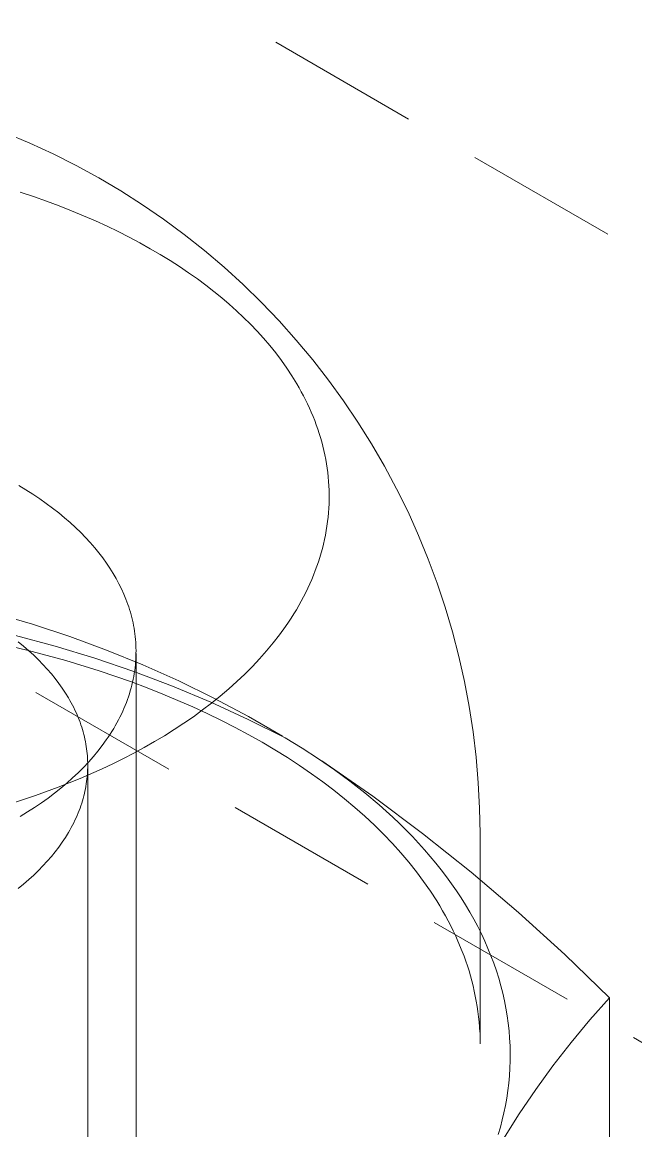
# Model space of a CAD drawing. Header units: millimetres. Extents: x -111 to 4919, y -143 to 3304.
# Drawn here: x 3074.81 to 3079.9, y 1429.59 to 1438.77 of the extents above; entities that cross this region are included whole.
import ezdxf

# ---------------------------------------------------------------- set-up
doc = ezdxf.new("R2010")
doc.units = ezdxf.units.MM
doc.linetypes.add('HIDDEN', pattern=[1.905, 1.27, -0.635])
doc.layers.add('ZANO_R', color=7, linetype='Continuous', lineweight=0)
doc.layers.add('ZANO_R_przerywana', color=7, linetype='HIDDEN', lineweight=0)

msp = doc.modelspace()

# ---------------------------------------------------------------- linework, layer by layer
at = {"layer": 'ZANO_R'}
for p, q in [((3074.6804, 1437.8533), (3074.8765, 1437.7707)), ((3074.8765, 1437.7707), (3075.0697, 1437.6816)), ((3075.0697, 1437.6816), (3075.2598, 1437.5859)), ((3075.2598, 1437.5859), (3075.4465, 1437.4839)), ((3075.4465, 1437.4839), (3075.6296, 1437.3755)), ((3074.796, 1437.3653), (3074.9053, 1437.329)), ((3074.9053, 1437.329), (3075.0126, 1437.2912)), ((3075.6296, 1437.3755), (3075.8089, 1437.2609)), ((3075.0126, 1437.2912), (3075.1176, 1437.2521)), ((3075.1176, 1437.2521), (3075.2205, 1437.2117)), ((3075.8089, 1437.2609), (3075.9842, 1437.1403)), ((3075.2205, 1437.2117), (3075.321, 1437.17)), ((3075.321, 1437.17), (3075.4193, 1437.1271)), ((3075.9842, 1437.1403), (3076.1553, 1437.0139)), ((3075.4193, 1437.1271), (3075.5151, 1437.0831)), ((3075.5151, 1437.0831), (3075.6084, 1437.0381)), ((3075.6084, 1437.0381), (3075.6993, 1436.992)), ((3075.6993, 1436.992), (3075.7876, 1436.945)), ((3076.1553, 1437.0139), (3076.322, 1436.8816)), ((3075.7876, 1436.945), (3075.8734, 1436.8971)), ((3075.8734, 1436.8971), (3075.9566, 1436.8484)), ((3076.322, 1436.8816), (3076.4841, 1436.7438)), ((3075.9566, 1436.8484), (3076.0372, 1436.7989)), ((3076.0372, 1436.7989), (3076.1151, 1436.7488)), ((3076.1151, 1436.7488), (3076.1905, 1436.698)), ((3076.1905, 1436.698), (3076.2632, 1436.6466)), ((3076.4841, 1436.7438), (3076.6415, 1436.6005)), ((3076.2632, 1436.6466), (3076.3332, 1436.5948)), ((3076.3332, 1436.5948), (3076.4006, 1436.5424)), ((3076.6415, 1436.6005), (3076.7938, 1436.452)), ((3076.4006, 1436.5424), (3076.4654, 1436.4897)), ((3076.4654, 1436.4897), (3076.5276, 1436.4366)), ((3076.5276, 1436.4366), (3076.5877, 1436.3828)), ((3076.7938, 1436.452), (3076.941, 1436.2983)), ((3076.5877, 1436.3828), (3076.6463, 1436.3276)), ((3076.6463, 1436.3276), (3076.7032, 1436.2713)), ((3076.7032, 1436.2713), (3076.7583, 1436.2137)), ((3076.941, 1436.2983), (3077.0829, 1436.1398)), ((3076.7583, 1436.2137), (3076.8115, 1436.155)), ((3076.8115, 1436.155), (3076.8629, 1436.095)), ((3077.0829, 1436.1398), (3077.2193, 1435.9765)), ((3076.8629, 1436.095), (3076.9121, 1436.0339)), ((3076.9121, 1436.0339), (3076.9593, 1435.9717)), ((3076.9593, 1435.9717), (3077.0042, 1435.9084)), ((3077.2193, 1435.9765), (3077.3501, 1435.8086)), ((3077.0042, 1435.9084), (3077.0468, 1435.8441)), ((3077.0468, 1435.8441), (3077.0869, 1435.7787)), ((3077.0869, 1435.7787), (3077.1061, 1435.7457)), ((3077.3501, 1435.8086), (3077.4751, 1435.6364)), ((3077.1061, 1435.7457), (3077.1246, 1435.7124)), ((3077.1246, 1435.7124), (3077.1425, 1435.6789)), ((3077.1425, 1435.6789), (3077.1597, 1435.6451)), ((3077.1597, 1435.6451), (3077.1763, 1435.6111)), ((3077.1763, 1435.6111), (3077.1922, 1435.577)), ((3077.4751, 1435.6364), (3077.5941, 1435.46)), ((3077.1922, 1435.577), (3077.2074, 1435.5426)), ((3077.2074, 1435.5426), (3077.2219, 1435.508)), ((3077.2219, 1435.508), (3077.2357, 1435.4732)), ((3077.2357, 1435.4732), (3077.2488, 1435.4382)), ((3077.2488, 1435.4382), (3077.2612, 1435.4031)), ((3077.2612, 1435.4031), (3077.2728, 1435.3677)), ((3077.5941, 1435.46), (3077.7071, 1435.2797)), ((3077.2728, 1435.3677), (3077.2837, 1435.3322)), ((3077.2837, 1435.3322), (3077.2939, 1435.2966)), ((3077.2939, 1435.2966), (3077.3033, 1435.2608)), ((3077.3033, 1435.2608), (3077.3119, 1435.2248)), ((3077.3119, 1435.2248), (3077.3198, 1435.1887)), ((3077.7071, 1435.2797), (3077.8139, 1435.0957)), ((3077.3198, 1435.1887), (3077.3269, 1435.1525)), ((3077.3269, 1435.1525), (3077.3332, 1435.1162)), ((3077.3332, 1435.1162), (3077.3387, 1435.0797)), ((3077.3387, 1435.0797), (3077.3435, 1435.0432)), ((3077.3435, 1435.0432), (3077.3474, 1435.0065)), ((3077.8139, 1435.0957), (3077.9144, 1434.9081)), ((3074.8434, 1434.9002), (3074.7835, 1434.9364)), ((3077.3474, 1435.0065), (3077.3506, 1434.9698)), ((3077.3506, 1434.9698), (3077.3529, 1434.933)), ((3074.9014, 1434.8632), (3074.8434, 1434.9002)), ((3074.9577, 1434.8256), (3074.9014, 1434.8632)), ((3077.3529, 1434.933), (3077.3544, 1434.8961)), ((3077.3544, 1434.8961), (3077.3551, 1434.8591)), ((3077.3551, 1434.8591), (3077.355, 1434.8221)), ((3077.9144, 1434.9081), (3078.0084, 1434.7172)), ((3075.012, 1434.7873), (3074.9577, 1434.8256)), ((3075.0645, 1434.7484), (3075.012, 1434.7873)), ((3077.3541, 1434.7851), (3077.3523, 1434.748)), ((3077.355, 1434.8221), (3077.3541, 1434.7851)), ((3075.115, 1434.7089), (3075.0645, 1434.7484)), ((3075.1636, 1434.6689), (3075.115, 1434.7089)), ((3075.2102, 1434.6284), (3075.1636, 1434.6689)), ((3077.3463, 1434.6738), (3077.342, 1434.6367)), ((3077.3497, 1434.7109), (3077.3463, 1434.6738)), ((3077.3523, 1434.748), (3077.3497, 1434.7109)), ((3078.0084, 1434.7172), (3078.0958, 1434.5232)), ((3075.2547, 1434.5875), (3075.2102, 1434.6284)), ((3075.2973, 1434.5462), (3075.2547, 1434.5875)), ((3077.3369, 1434.5996), (3077.331, 1434.5625)), ((3077.342, 1434.6367), (3077.3369, 1434.5996)), ((3075.3379, 1434.5046), (3075.2973, 1434.5462)), ((3075.3765, 1434.4626), (3075.3379, 1434.5046)), ((3077.3167, 1434.4884), (3077.3083, 1434.4514)), ((3077.3243, 1434.5254), (3077.3167, 1434.4884)), ((3077.331, 1434.5625), (3077.3243, 1434.5254)), ((3078.0958, 1434.5232), (3078.1766, 1434.3264)), ((3075.4131, 1434.4205), (3075.3765, 1434.4626)), ((3075.4477, 1434.3781), (3075.4131, 1434.4205)), ((3077.299, 1434.4144), (3077.2889, 1434.3776)), ((3077.3083, 1434.4514), (3077.299, 1434.4144)), ((3075.4803, 1434.3356), (3075.4477, 1434.3781)), ((3075.511, 1434.2929), (3075.4803, 1434.3356)), ((3075.5396, 1434.2502), (3075.511, 1434.2929)), ((3077.2663, 1434.304), (3077.2537, 1434.2673)), ((3077.278, 1434.3407), (3077.2663, 1434.304)), ((3077.2889, 1434.3776), (3077.278, 1434.3407)), ((3078.1766, 1434.3264), (3078.2503, 1434.128)), ((3075.5664, 1434.2074), (3075.5396, 1434.2502)), ((3075.5912, 1434.1647), (3075.5664, 1434.2074)), ((3077.2403, 1434.2308), (3077.2261, 1434.1943)), ((3077.2537, 1434.2673), (3077.2403, 1434.2308)), ((3075.6141, 1434.1219), (3075.5912, 1434.1647)), ((3075.6352, 1434.0793), (3075.6141, 1434.1219)), ((3077.1953, 1434.1218), (3077.1787, 1434.0857)), ((3077.2111, 1434.158), (3077.1953, 1434.1218)), ((3077.2261, 1434.1943), (3077.2111, 1434.158)), ((3078.2503, 1434.128), (3078.3172, 1433.9272)), ((3075.6544, 1434.0367), (3075.6352, 1434.0793)), ((3075.6718, 1433.9943), (3075.6544, 1434.0367)), ((3077.1612, 1434.0498), (3077.143, 1434.014)), ((3077.1787, 1434.0857), (3077.1612, 1434.0498)), ((3075.6799, 1433.9731), (3075.6718, 1433.9943)), ((3075.6876, 1433.9517), (3075.6799, 1433.9731)), ((3075.6949, 1433.9302), (3075.6876, 1433.9517)), ((3075.7019, 1433.9086), (3075.6949, 1433.9302)), ((3077.1042, 1433.9429), (3077.0837, 1433.9076)), ((3077.124, 1433.9783), (3077.1042, 1433.9429)), ((3077.143, 1434.014), (3077.124, 1433.9783)), ((3078.3172, 1433.9272), (3078.3773, 1433.7243)), ((3074.5856, 1433.8783), (3074.8976, 1433.7873)), ((3075.7084, 1433.8868), (3075.7019, 1433.9086)), ((3075.7146, 1433.8648), (3075.7084, 1433.8868)), ((3075.7203, 1433.8427), (3075.7146, 1433.8648)), ((3075.7256, 1433.8205), (3075.7203, 1433.8427)), ((3077.0402, 1433.8376), (3077.0174, 1433.8029)), ((3077.0623, 1433.8725), (3077.0402, 1433.8376)), ((3077.0837, 1433.9076), (3077.0623, 1433.8725)), ((3074.8976, 1433.7873), (3075.2063, 1433.6857)), ((3075.7305, 1433.7982), (3075.7256, 1433.8205)), ((3075.735, 1433.7758), (3075.7305, 1433.7982)), ((3075.7391, 1433.7532), (3075.735, 1433.7758)), ((3075.7427, 1433.7305), (3075.7391, 1433.7532)), ((3076.9938, 1433.7684), (3076.9444, 1433.7001)), ((3077.0174, 1433.8029), (3076.9938, 1433.7684)), ((3075.0866, 1433.6058), (3074.7557, 1433.6935)), ((3075.2063, 1433.6857), (3075.5113, 1433.5735)), ((3075.7458, 1433.7077), (3075.7427, 1433.7305)), ((3075.7486, 1433.6848), (3075.7458, 1433.7077)), ((3075.7508, 1433.6618), (3075.7486, 1433.6848)), ((3075.7526, 1433.6387), (3075.7508, 1433.6618)), ((3076.9444, 1433.7001), (3076.8922, 1433.6327)), ((3078.3773, 1433.7243), (3078.4304, 1433.5195)), ((3074.8942, 1433.5619), (3074.6085, 1433.6297)), ((3074.8232, 1433.6044), (3074.7786, 1433.6407)), ((3074.8662, 1433.5675), (3074.8232, 1433.6044)), ((3074.9073, 1433.5302), (3074.8662, 1433.5675)), ((3075.1745, 1433.4858), (3074.8942, 1433.5619)), ((3075.4142, 1433.5068), (3075.0866, 1433.6058)), ((3075.5113, 1433.5735), (3075.8123, 1433.451)), ((3075.7539, 1433.6155), (3075.7526, 1433.6387)), ((3075.7548, 1433.5922), (3075.7539, 1433.6155)), ((3075.7552, 1433.5688), (3075.7548, 1433.5922)), ((3075.755, 1433.5454), (3075.7552, 1433.5688)), ((3076.8371, 1433.5663), (3076.7793, 1433.5009)), ((3076.8922, 1433.6327), (3076.8371, 1433.5663)), ((3074.9467, 1433.4923), (3074.9073, 1433.5302)), ((3074.9843, 1433.454), (3074.9467, 1433.4923)), ((3075.4489, 1433.4015), (3075.1745, 1433.4858)), ((3075.7382, 1433.3965), (3075.4142, 1433.5068)), ((3075.7497, 1433.4508), (3075.7518, 1433.4745)), ((3075.7518, 1433.4745), (3075.7534, 1433.4982)), ((3075.7534, 1433.4982), (3075.7544, 1433.5218)), ((3075.7544, 1433.5218), (3075.755, 1433.5454)), ((3075.7552, 1433.5454), (3075.7552, 1425.2713)), ((3076.7793, 1433.5009), (3076.7189, 1433.4367)), ((3078.4304, 1433.5195), (3078.4766, 1433.313)), ((3075.02, 1433.4153), (3074.9843, 1433.454)), ((3075.0539, 1433.3762), (3075.02, 1433.4153)), ((3075.086, 1433.3368), (3075.0539, 1433.3762)), ((3075.7168, 1433.3091), (3075.4489, 1433.4015)), ((3075.7362, 1433.3553), (3075.7403, 1433.3792)), ((3076.0583, 1433.2751), (3075.7382, 1433.3965)), ((3075.7403, 1433.3792), (3075.744, 1433.4031)), ((3075.744, 1433.4031), (3075.7471, 1433.427)), ((3075.7471, 1433.427), (3075.7497, 1433.4508)), ((3075.8123, 1433.451), (3076.1088, 1433.3181)), ((3076.7189, 1433.4367), (3076.6559, 1433.3736)), ((3075.1162, 1433.2972), (3075.086, 1433.3368)), ((3075.1445, 1433.2573), (3075.1162, 1433.2972)), ((3075.7144, 1433.2592), (3075.7206, 1433.2832)), ((3075.8477, 1433.26), (3075.7168, 1433.3091)), ((3075.7206, 1433.2832), (3075.7263, 1433.3073)), ((3075.7263, 1433.3073), (3075.7315, 1433.3313)), ((3075.7315, 1433.3313), (3075.7362, 1433.3553)), ((3076.1088, 1433.3181), (3076.4007, 1433.1752)), ((3076.5905, 1433.3117), (3076.5228, 1433.251)), ((3076.6559, 1433.3736), (3076.5905, 1433.3117)), ((3078.4766, 1433.313), (3078.5158, 1433.105)), ((3075.171, 1433.2172), (3075.1445, 1433.2573)), ((3075.1956, 1433.177), (3075.171, 1433.2172)), ((3075.6924, 1433.1869), (3075.7002, 1433.211)), ((3075.7002, 1433.211), (3075.7076, 1433.2351)), ((3075.7076, 1433.2351), (3075.7144, 1433.2592)), ((3075.976, 1433.2092), (3075.8477, 1433.26)), ((3076.1017, 1433.1568), (3075.976, 1433.2092)), ((3076.3739, 1433.1427), (3076.0583, 1433.2751)), ((3076.4527, 1433.1916), (3076.3805, 1433.1336)), ((3076.5228, 1433.251), (3076.4527, 1433.1916)), ((3075.2073, 1433.1569), (3075.1956, 1433.177)), ((3075.2184, 1433.1367), (3075.2073, 1433.1569)), ((3075.2291, 1433.1165), (3075.2184, 1433.1367)), ((3075.2394, 1433.0963), (3075.2291, 1433.1165)), ((3075.6555, 1433.0906), (3075.6655, 1433.1147)), ((3075.6655, 1433.1147), (3075.675, 1433.1387)), ((3075.675, 1433.1387), (3075.684, 1433.1628)), ((3075.684, 1433.1628), (3075.6924, 1433.1869)), ((3076.2248, 1433.1027), (3076.1017, 1433.1568)), ((3076.3452, 1433.0471), (3076.2248, 1433.1027)), ((3076.3805, 1433.1336), (3076.3063, 1433.0769)), ((3076.6848, 1432.9994), (3076.3739, 1433.1427)), ((3076.4007, 1433.1752), (3076.6875, 1433.0224)), ((3078.5158, 1433.105), (3078.5479, 1432.8958)), ((3075.2492, 1433.0761), (3075.2394, 1433.0963)), ((3075.2585, 1433.0559), (3075.2492, 1433.0761)), ((3075.2674, 1433.0357), (3075.2585, 1433.0559)), ((3075.2758, 1433.0155), (3075.2674, 1433.0357)), ((3075.2838, 1432.9953), (3075.2758, 1433.0155)), ((3075.6099, 1432.9948), (3075.6221, 1433.0187)), ((3075.6221, 1433.0187), (3075.6338, 1433.0426)), ((3075.6338, 1433.0426), (3075.6449, 1433.0666)), ((3075.6449, 1433.0666), (3075.6555, 1433.0906)), ((3076.2301, 1433.0216), (3076.152, 1432.9677)), ((3076.3063, 1433.0769), (3076.2301, 1433.0216)), ((3076.4629, 1432.9899), (3076.3452, 1433.0471)), ((3076.6875, 1433.0224), (3076.9688, 1432.8598)), ((3075.2913, 1432.9752), (3075.2838, 1432.9953)), ((3075.2984, 1432.955), (3075.2913, 1432.9752)), ((3075.3051, 1432.9349), (3075.2984, 1432.955)), ((3075.3113, 1432.9148), (3075.3051, 1432.9349)), ((3075.5556, 1432.8997), (3075.57, 1432.9234)), ((3075.57, 1432.9234), (3075.5838, 1432.9471)), ((3075.5838, 1432.9471), (3075.5971, 1432.9709)), ((3075.5971, 1432.9709), (3075.6099, 1432.9948)), ((3076.152, 1432.9677), (3076.0723, 1432.9152)), ((3076.5778, 1432.9313), (3076.4629, 1432.9899)), ((3076.69, 1432.8711), (3076.5778, 1432.9313)), ((3076.9905, 1432.8456), (3076.6848, 1432.9994)), ((3075.3171, 1432.8948), (3075.3113, 1432.9148)), ((3075.3225, 1432.8748), (3075.3171, 1432.8948)), ((3075.3274, 1432.8548), (3075.3225, 1432.8748)), ((3075.3319, 1432.8349), (3075.3274, 1432.8548)), ((3075.3361, 1432.815), (3075.3319, 1432.8349)), ((3075.4754, 1432.7826), (3075.5091, 1432.8292)), ((3075.5091, 1432.8292), (3075.5251, 1432.8526)), ((3075.5251, 1432.8526), (3075.5406, 1432.8761)), ((3075.5406, 1432.8761), (3075.5556, 1432.8997)), ((3075.9909, 1432.8642), (3075.9079, 1432.8147)), ((3076.0723, 1432.9152), (3075.9909, 1432.8642)), ((3076.7993, 1432.8095), (3076.69, 1432.8711)), ((3076.991, 1432.8464), (3077.1312, 1432.7603)), ((3078.5479, 1432.8958), (3078.5729, 1432.6857)), ((3075.3397, 1432.7951), (3075.3361, 1432.815)), ((3075.343, 1432.7754), (3075.3397, 1432.7951)), ((3075.3459, 1432.7557), (3075.343, 1432.7754)), ((3075.3484, 1432.736), (3075.3459, 1432.7557)), ((3075.3505, 1432.7165), (3075.3484, 1432.736)), ((3075.4016, 1432.6908), (3075.4396, 1432.7365)), ((3075.4396, 1432.7365), (3075.4754, 1432.7826)), ((3075.8236, 1432.7666), (3075.7379, 1432.7201)), ((3075.9079, 1432.8147), (3075.8236, 1432.7666)), ((3076.9058, 1432.7465), (3076.7993, 1432.8095)), ((3077.0094, 1432.6822), (3076.9058, 1432.7465)), ((3077.2672, 1432.6725), (3077.1312, 1432.7603)), ((3075.3196, 1432.6011), (3075.3616, 1432.6457)), ((3075.3522, 1432.697), (3075.3505, 1432.7165)), ((3075.3535, 1432.6775), (3075.3522, 1432.697)), ((3075.3544, 1432.6582), (3075.3535, 1432.6775)), ((3075.355, 1432.6389), (3075.3544, 1432.6582)), ((3075.3616, 1432.6457), (3075.4016, 1432.6908)), ((3075.651, 1432.6751), (3075.5631, 1432.6316)), ((3075.7379, 1432.7201), (3075.651, 1432.6751)), ((3077.11, 1432.6165), (3077.0094, 1432.6822)), ((3077.3993, 1432.5816), (3077.2672, 1432.6725)), ((3077.2933, 1432.6568), (3077.7163, 1432.3624)), ((3078.5729, 1432.6857), (3078.5908, 1432.4748)), ((3075.2294, 1432.5138), (3075.2755, 1432.5571)), ((3075.2755, 1432.5571), (3075.3196, 1432.6011)), ((3075.4741, 1432.5897), (3075.2936, 1432.5103)), ((3075.3522, 1432.5425), (3075.3535, 1432.562)), ((3075.3535, 1432.562), (3075.3544, 1432.5813)), ((3075.3544, 1432.5813), (3075.355, 1432.6006)), ((3075.3552, 1432.6198), (3075.355, 1432.6389)), ((3075.355, 1432.6006), (3075.3552, 1432.6198)), ((3075.3552, 1420.4613), (3075.3552, 1432.6198)), ((3075.5631, 1432.6316), (3075.4741, 1432.5897)), ((3077.2078, 1432.5495), (3077.11, 1432.6165)), ((3077.3025, 1432.4813), (3077.2078, 1432.5495)), ((3077.5274, 1432.4877), (3077.3993, 1432.5816)), ((3075.2936, 1432.5103), (3075.1103, 1432.437)), ((3075.1316, 1432.4294), (3075.1815, 1432.4712)), ((3075.1815, 1432.4712), (3075.2294, 1432.5138)), ((3075.3397, 1432.4444), (3075.343, 1432.4641)), ((3075.343, 1432.4641), (3075.3459, 1432.4838)), ((3075.3459, 1432.4838), (3075.3484, 1432.5035)), ((3075.3484, 1432.5035), (3075.3505, 1432.523)), ((3075.3505, 1432.523), (3075.3522, 1432.5425)), ((3077.3942, 1432.4118), (3077.3025, 1432.4813)), ((3077.651, 1432.3907), (3077.5274, 1432.4877)), ((3078.5908, 1432.4748), (3078.6016, 1432.2635)), ((3074.9216, 1432.3685), (3074.7243, 1432.3038)), ((3075.1103, 1432.437), (3074.9216, 1432.3685)), ((3075.0265, 1432.348), (3075.0799, 1432.3883)), ((3075.0799, 1432.3883), (3075.1316, 1432.4294)), ((3075.3171, 1432.3447), (3075.3225, 1432.3647)), ((3075.3225, 1432.3647), (3075.3274, 1432.3847)), ((3075.3274, 1432.3847), (3075.3319, 1432.4046)), ((3075.3319, 1432.4046), (3075.3361, 1432.4245)), ((3075.3361, 1432.4245), (3075.3397, 1432.4444)), ((3077.4828, 1432.3411), (3077.3942, 1432.4118)), ((3077.77, 1432.2908), (3077.651, 1432.3907)), ((3074.9145, 1432.2702), (3074.9713, 1432.3087)), ((3074.9713, 1432.3087), (3075.0265, 1432.348)), ((3075.2913, 1432.2643), (3075.2984, 1432.2845)), ((3075.2984, 1432.2845), (3075.3051, 1432.3046)), ((3075.3051, 1432.3046), (3075.3113, 1432.3247)), ((3075.3113, 1432.3247), (3075.3171, 1432.3447)), ((3077.5684, 1432.2693), (3077.4828, 1432.3411)), ((3077.7163, 1432.3624), (3078.1295, 1432.0544)), ((3077.8276, 1432.2398), (3077.77, 1432.2908)), ((3074.7963, 1432.196), (3074.8562, 1432.2326)), ((3074.8562, 1432.2326), (3074.9145, 1432.2702)), ((3075.2492, 1432.1634), (3075.2585, 1432.1836)), ((3075.2585, 1432.1836), (3075.2674, 1432.2038)), ((3075.2674, 1432.2038), (3075.2758, 1432.224)), ((3075.2758, 1432.224), (3075.2838, 1432.2442)), ((3075.2838, 1432.2442), (3075.2913, 1432.2643)), ((3077.6508, 1432.1964), (3077.5684, 1432.2693)), ((3077.73, 1432.1224), (3077.6508, 1432.1964)), ((3077.8839, 1432.1882), (3077.8276, 1432.2398)), ((3077.9389, 1432.1359), (3077.8839, 1432.1882)), ((3078.6016, 1432.2635), (3078.6052, 1432.0519)), ((3075.2073, 1432.0826), (3075.2184, 1432.1028)), ((3075.2184, 1432.1028), (3075.2291, 1432.123)), ((3075.2291, 1432.123), (3075.2394, 1432.1432)), ((3075.2394, 1432.1432), (3075.2492, 1432.1634)), ((3077.8061, 1432.0474), (3077.73, 1432.1224)), ((3077.9926, 1432.0829), (3077.9389, 1432.1359)), ((3075.1445, 1431.9822), (3075.171, 1432.0223)), ((3075.171, 1432.0223), (3075.1956, 1432.0625)), ((3075.1956, 1432.0625), (3075.2073, 1432.0826)), ((3077.879, 1431.9713), (3077.8061, 1432.0474)), ((3078.0449, 1432.0293), (3077.9926, 1432.0829)), ((3078.0957, 1431.975), (3078.0449, 1432.0293)), ((3078.1295, 1432.0544), (3078.5326, 1431.7333)), ((3078.6052, 1432.0519), (3078.6052, 1430.3127)), ((3075.086, 1431.9027), (3075.1162, 1431.9423)), ((3075.1162, 1431.9423), (3075.1445, 1431.9822)), ((3077.9485, 1431.8943), (3077.879, 1431.9713)), ((3078.1452, 1431.9202), (3078.0957, 1431.975)), ((3078.1931, 1431.8648), (3078.1452, 1431.9202)), ((3074.9843, 1431.7855), (3075.02, 1431.8242)), ((3075.02, 1431.8242), (3075.0539, 1431.8633)), ((3075.0539, 1431.8633), (3075.086, 1431.9027)), ((3078.0148, 1431.8163), (3077.9485, 1431.8943)), ((3078.0778, 1431.7374), (3078.0148, 1431.8163)), ((3078.2396, 1431.8089), (3078.1931, 1431.8648)), ((3074.9073, 1431.7093), (3074.9467, 1431.7472)), ((3074.9467, 1431.7472), (3074.9843, 1431.7855)), ((3078.1373, 1431.6577), (3078.0778, 1431.7374)), ((3078.2845, 1431.7524), (3078.2396, 1431.8089)), ((3078.3279, 1431.6954), (3078.2845, 1431.7524)), ((3078.5326, 1431.7333), (3078.9251, 1431.3993)), ((3074.7786, 1431.5988), (3074.8232, 1431.6351)), ((3074.8232, 1431.6351), (3074.8662, 1431.672)), ((3074.8662, 1431.672), (3074.9073, 1431.7093)), ((3078.1935, 1431.5772), (3078.1373, 1431.6577)), ((3078.3697, 1431.6378), (3078.3279, 1431.6954)), ((3078.4099, 1431.5799), (3078.3697, 1431.6378)), ((3078.2463, 1431.4958), (3078.1935, 1431.5772)), ((3078.4484, 1431.5214), (3078.4099, 1431.5799)), ((3078.2713, 1431.4548), (3078.2463, 1431.4958)), ((3078.2955, 1431.4137), (3078.2713, 1431.4548)), ((3078.4853, 1431.4626), (3078.4484, 1431.5214)), ((3078.5206, 1431.4033), (3078.4853, 1431.4626)), ((3078.3189, 1431.3723), (3078.2955, 1431.4137)), ((3078.3413, 1431.3308), (3078.3189, 1431.3723)), ((3078.5541, 1431.3437), (3078.5206, 1431.4033)), ((3078.9251, 1431.3993), (3079.3066, 1431.0529)), ((3078.3629, 1431.2892), (3078.3413, 1431.3308)), ((3078.3835, 1431.2473), (3078.3629, 1431.2892)), ((3078.5859, 1431.2837), (3078.5541, 1431.3437)), ((3078.616, 1431.2233), (3078.5859, 1431.2837)), ((3078.4033, 1431.2053), (3078.3835, 1431.2473)), ((3078.4222, 1431.1631), (3078.4033, 1431.2053)), ((3078.6444, 1431.1627), (3078.616, 1431.2233)), ((3078.4573, 1431.0783), (3078.4222, 1431.1631)), ((3078.671, 1431.1017), (3078.6444, 1431.1627)), ((3078.6958, 1431.0406), (3078.671, 1431.1017)), ((3078.4726, 1431.0384), (3078.4573, 1431.0783)), ((3078.4872, 1430.998), (3078.4726, 1431.0384)), ((3078.501, 1430.9573), (3078.4872, 1430.998)), ((3078.7189, 1430.9791), (3078.6958, 1431.0406)), ((3079.3066, 1431.0529), (3079.6768, 1430.6943)), ((3078.5139, 1430.9163), (3078.501, 1430.9573)), ((3078.5261, 1430.875), (3078.5139, 1430.9163)), ((3078.7402, 1430.9175), (3078.7189, 1430.9791)), ((3078.7597, 1430.8557), (3078.7402, 1430.9175)), ((3078.5373, 1430.8334), (3078.5261, 1430.875)), ((3078.5478, 1430.7916), (3078.5373, 1430.8334)), ((3078.7773, 1430.7937), (3078.7597, 1430.8557)), ((3078.5574, 1430.7496), (3078.5478, 1430.7916)), ((3078.5661, 1430.7074), (3078.5574, 1430.7496)), ((3078.7932, 1430.7317), (3078.7773, 1430.7937)), ((3078.8073, 1430.6695), (3078.7932, 1430.7317)), ((3078.574, 1430.665), (3078.5661, 1430.7074)), ((3078.581, 1430.6226), (3078.574, 1430.665)), ((3078.5871, 1430.5799), (3078.581, 1430.6226)), ((3078.8195, 1430.6072), (3078.8073, 1430.6695)), ((3079.6768, 1430.6943), (3079.5147, 1430.5119)), ((3079.6768, 1426.3351), (3079.6768, 1430.6943)), ((3078.5923, 1430.5373), (3078.5871, 1430.5799)), ((3078.5967, 1430.4945), (3078.5923, 1430.5373)), ((3078.83, 1430.5449), (3078.8195, 1430.6072)), ((3078.8386, 1430.4826), (3078.83, 1430.5449)), ((3078.6002, 1430.4518), (3078.5967, 1430.4945)), ((3078.6029, 1430.409), (3078.6002, 1430.4518)), ((3078.8454, 1430.4203), (3078.8386, 1430.4826)), ((3079.5147, 1430.5119), (3079.3588, 1430.3243)), ((3078.8504, 1430.358), (3078.8454, 1430.4203)), ((3078.8537, 1430.2957), (3078.8504, 1430.358)), ((3078.8551, 1430.2336), (3078.8537, 1430.2957)), ((3079.3588, 1430.3243), (3079.2092, 1430.1316)), ((3078.8526, 1430.1096), (3078.8547, 1430.1715)), ((3078.8547, 1430.1715), (3078.8551, 1430.2336)), ((3078.8487, 1430.0478), (3078.8526, 1430.1096)), ((3079.2092, 1430.1316), (3079.0661, 1429.934)), ((3078.8357, 1429.9249), (3078.8431, 1429.9862)), ((3078.8431, 1429.9862), (3078.8487, 1430.0478)), ((3078.8267, 1429.8637), (3078.8357, 1429.9249)), ((3079.0661, 1429.934), (3078.9296, 1429.7318)), ((3078.8034, 1429.7422), (3078.8159, 1429.8028)), ((3078.8159, 1429.8028), (3078.8267, 1429.8637)), ((3078.7893, 1429.6819), (3078.8034, 1429.7422)), ((3078.9296, 1429.7318), (3078.7999, 1429.5252)), ((3078.7561, 1429.5622), (3078.7735, 1429.6219)), ((3078.7735, 1429.6219), (3078.7893, 1429.6819))]:
    msp.add_line(p, q, dxfattribs=at)
at = {"layer": 'ZANO_R_przerywana'}
for p, q in [((3092.8613, 1429.3983), (2814.2612, 1590.2481)), ((2814.2612, 1583.7161), (3118.3171, 1408.1694))]:
    msp.add_line(p, q, dxfattribs=at)

doc.saveas('drawing.dxf')
